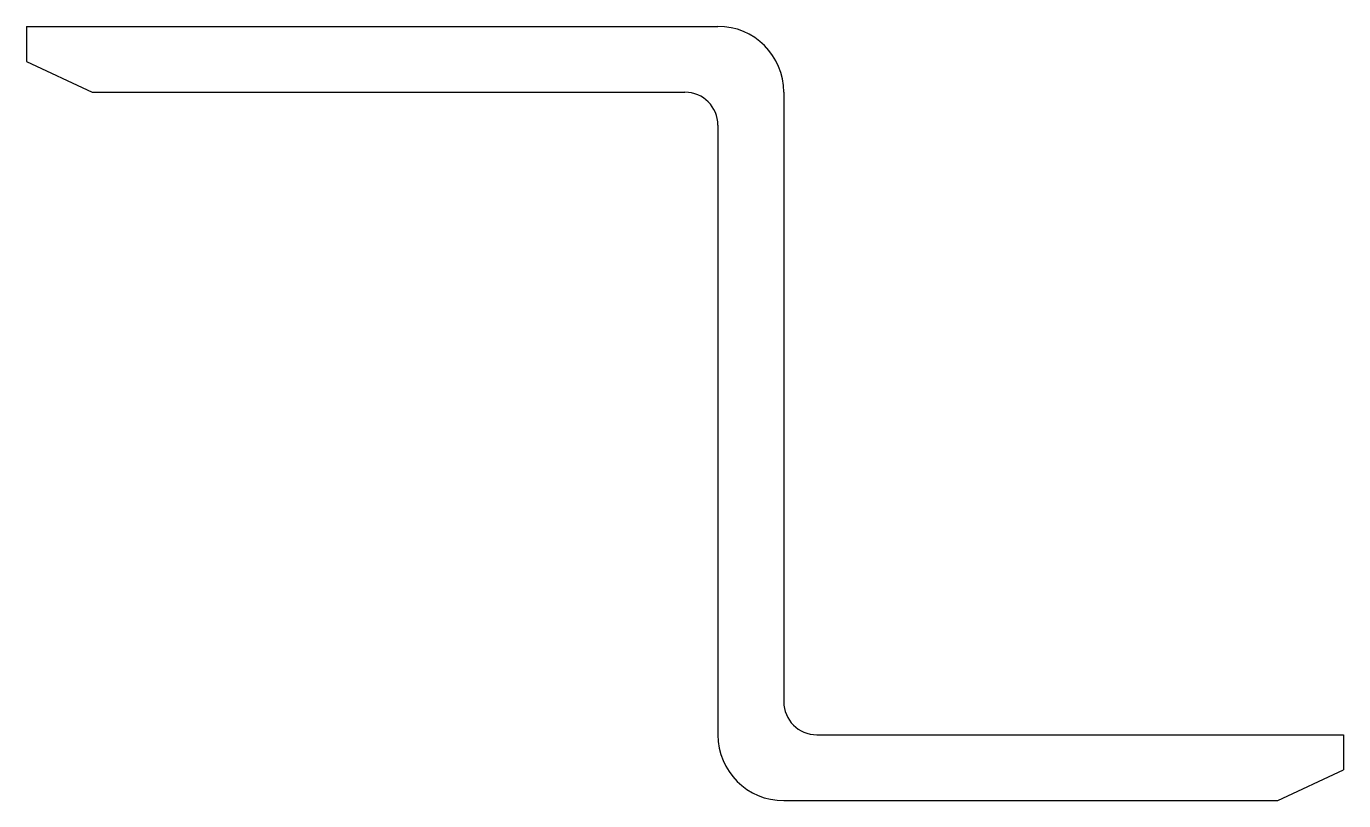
# Model space of a CAD drawing. Extents: x 544.3 to 584.3, y 608.1 to 631.6.
import ezdxf

# ---------------------------------------------------------------- set-up
doc = ezdxf.new("R2010")
doc.units = 0
doc.layers.get('0').update_dxf_attribs({"linetype": 'CONTINUOUS'})

msp = doc.modelspace()

# ---------------------------------------------------------------- linework, layer by layer
at = {"color": 7}
for p, q in [((544.301, 631.559), (565.301, 631.559)), ((544.301, 631.559), (544.301, 630.492)), ((544.301, 630.492), (546.301, 629.559)), ((546.301, 629.559), (564.301, 629.559)), ((567.301, 629.559), (567.301, 611.059)), ((565.301, 628.559), (565.301, 610.059)), ((568.301, 610.059), (584.301, 610.059)), ((584.301, 610.059), (584.301, 608.992)), ((582.301, 608.059), (584.301, 608.992)), ((567.301, 608.059), (582.301, 608.059))]:
    msp.add_line(p, q, dxfattribs=at)
for centre, radius, start, end in [((565.301, 629.559), 2, 360, 90), ((564.301, 628.559), 1, 360, 90), ((568.301, 611.059), 1, 180, 270), ((567.301, 610.059), 2, 180, 270)]:
    msp.add_arc(centre, radius, start, end, dxfattribs=at)

doc.saveas('drawing.dxf')
